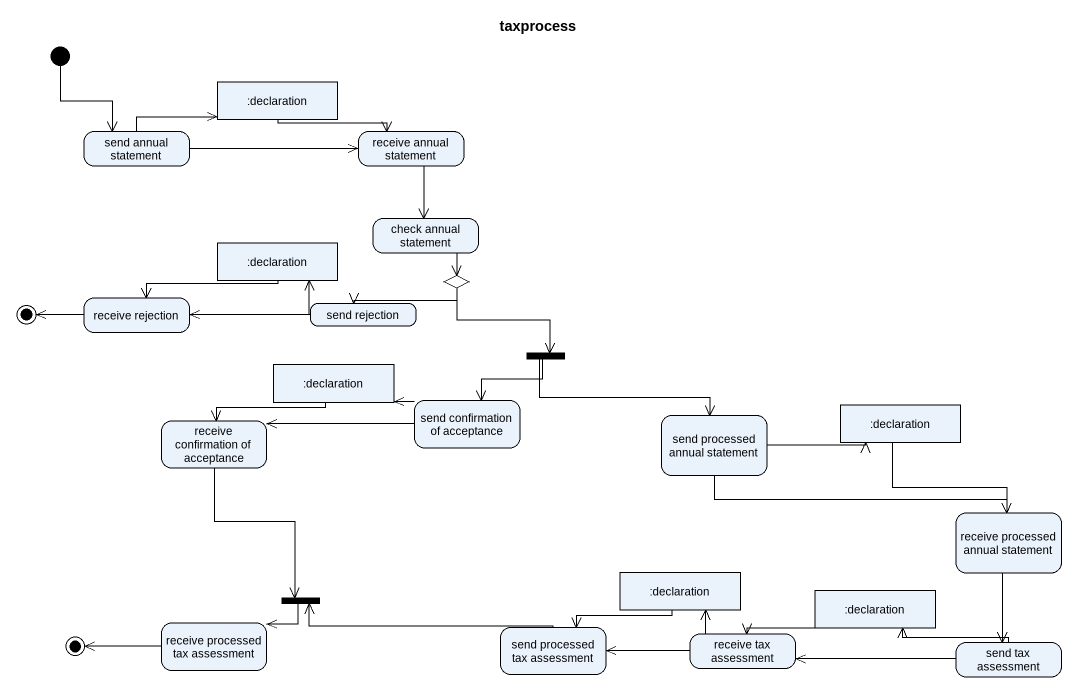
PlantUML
@startuml
title taxprocess
hide empty description
state ":declaration" as declaration <<object>>
state "send annual statement" as send_annual_statement
state "receive annual statement" as receive_annual_statement
state ":declaration" as declaration_2 <<object>>
state "check annual statement" as check_annual_statement
state final1 <<end>>
state "receive rejection" as receive_rejection
state "send rejection" as send_rejection
state choice1 <<choice>>
state fork1 <<fork>>
state ":declaration" as declaration_3 <<object>>
state "send confirmation of acceptance" as send_confirmation_of
state ":declaration" as declaration_4 <<object>>
state "receive confirmation of acceptance" as receive_confirmation_of
state "send processed annual statement" as send_processed_annual
state "receive processed annual statement" as receive_processed_annual
state ":declaration" as declaration_5 <<object>>
state ":declaration" as declaration_6 <<object>>
state final2 <<end>>
state "receive processed tax assessment" as receive_processed_tax
state fork2 <<join>>
state "send processed tax assessment" as send_processed_tax
state "receive tax assessment" as receive_tax_assessment
state "send tax assessment" as send_tax_assessment
[*] --> send_annual_statement
declaration -right-> receive_annual_statement
send_annual_statement -right-> declaration
send_annual_statement -right-> receive_annual_statement
receive_annual_statement --> check_annual_statement
declaration_2 -left-> receive_rejection
check_annual_statement --> choice1
receive_rejection -left-> final1
send_rejection -up-> declaration_2
send_rejection -left-> receive_rejection
choice1 -left-> send_rejection
choice1 --> fork1
fork1 --> send_confirmation_of
fork1 -right-> send_processed_annual
declaration_3 -left-> receive_confirmation_of
send_confirmation_of -left-> declaration_3
send_confirmation_of -left-> receive_confirmation_of
declaration_4 --> receive_processed_annual
receive_confirmation_of --> fork2
send_processed_annual -right-> declaration_4
send_processed_annual -right-> receive_processed_annual
receive_processed_annual --> send_tax_assessment
declaration_5 -left-> send_processed_tax
declaration_6 -left-> receive_tax_assessment
receive_processed_tax -left-> final2
fork2 -left-> receive_processed_tax
send_processed_tax -left-> fork2
receive_tax_assessment -up-> declaration_5
receive_tax_assessment -left-> send_processed_tax
send_tax_assessment -left-> declaration_6
send_tax_assessment -left-> receive_tax_assessment
@enduml
